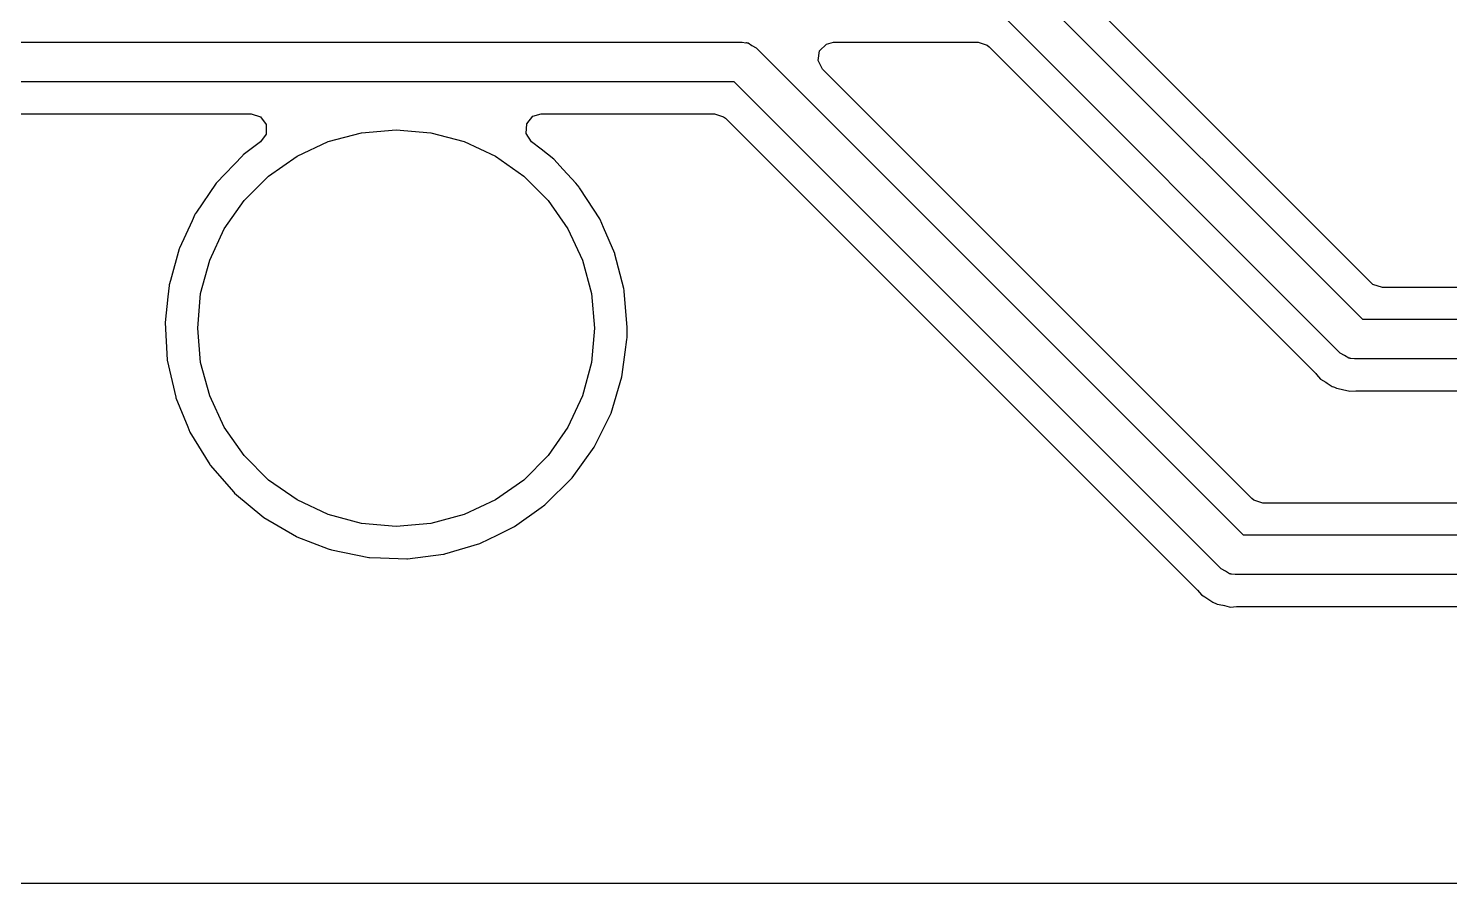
# Model space of a CAD drawing. Extents: x -27 to 355, y -108 to 35.
# Drawn here: x 321.99 to 330.94, y 12.63 to 18.01 of the extents above; entities that cross this region are included whole.
import ezdxf

# ---------------------------------------------------------------- set-up
doc = ezdxf.new("R2010")
doc.units = 0
doc.layers.add('BLACK', color=7, linetype='CONTINUOUS')

msp = doc.modelspace()

# ---------------------------------------------------------------- linework, layer by layer
at = {"layer": 'BLACK', "linetype": 'CONTINUOUS'}
for p, q in [((330.45, 16.4107), (328.392, 18.468)), ((328.237, 18.3393), (330.396, 16.1812)), ((330.255, 15.9678), (328.097, 18.126)), ((321.89, 17.9264), (326.488, 17.9264)), ((326.488, 17.9264), (326.51, 17.9232)), ((326.51, 17.9232), (326.515, 17.9236)), ((326.515, 17.9236), (326.517, 17.9222)), ((326.517, 17.9222), (326.524, 17.9213)), ((326.524, 17.9213), (326.549, 17.9046)), ((326.975, 17.8714), (327.018, 17.9147)), ((327.018, 17.9147), (327.063, 17.9255)), ((327.063, 17.9255), (327.973, 17.9255)), ((327.973, 17.9255), (328.031, 17.9066)), ((328.031, 17.9066), (328.043, 17.8965)), ((326.549, 17.9046), (326.576, 17.8898)), ((326.576, 17.8898), (329.644, 14.822)), ((326.966, 17.811), (326.975, 17.8714)), ((328.043, 17.8965), (329.078, 16.8614)), ((326.993, 17.7565), (326.966, 17.811)), ((329.698, 15.0515), (326.993, 17.7565)), ((326.436, 17.6764), (321.839, 17.6764)), ((329.504, 14.6086), (326.436, 17.6764)), ((321.857, 17.4759), (323.394, 17.4759)), ((323.394, 17.4759), (323.452, 17.457)), ((325.13, 17.4113), (325.168, 17.4593)), ((325.168, 17.4593), (325.222, 17.4759)), ((325.222, 17.4759), (326.312, 17.4759)), ((326.312, 17.4759), (326.37, 17.457)), ((323.452, 17.457), (323.488, 17.4075)), ((323.488, 17.4075), (323.488, 17.3463)), ((324.09, 17.356), (324.308, 17.375)), ((324.308, 17.375), (324.525, 17.356)), ((325.127, 17.3502), (325.13, 17.4113)), ((326.37, 17.457), (326.382, 17.4469)), ((326.382, 17.4469), (329.349, 14.4799)), ((323.454, 17.2978), (323.344, 17.2158)), ((323.488, 17.3463), (323.454, 17.2978)), ((323.683, 17.2075), (323.88, 17.2996)), ((323.88, 17.2996), (324.09, 17.356)), ((324.525, 17.356), (324.735, 17.2996)), ((324.735, 17.2996), (324.933, 17.2075)), ((325.161, 17.2992), (325.127, 17.3502)), ((325.221, 17.2523), (325.161, 17.2992)), ((323.341, 17.2134), (323.176, 17.041)), ((323.344, 17.2158), (323.341, 17.2134)), ((323.344, 17.2158), (323.344, 17.2158)), ((323.504, 17.0826), (323.683, 17.2075)), ((324.933, 17.2075), (325.111, 17.0826)), ((325.3, 17.1895), (325.221, 17.2523)), ((325.359, 17.1251), (325.3, 17.1895)), ((325.439, 17.0374), (325.359, 17.1251)), ((323.174, 17.0376), (323.046, 16.8501)), ((323.176, 17.041), (323.174, 17.0376)), ((323.174, 17.0376), (323.174, 17.0376)), ((323.35, 16.9285), (323.504, 17.0826)), ((325.111, 17.0826), (325.265, 16.9285)), ((325.461, 17.013), (325.439, 17.0374)), ((325.463, 17.0096), (325.461, 17.013)), ((323.225, 16.75), (323.35, 16.9285)), ((325.265, 16.9285), (325.39, 16.75)), ((325.511, 16.9352), (325.463, 17.0096)), ((325.463, 17.0096), (325.463, 17.0096)), ((325.59, 16.8128), (325.511, 16.9352)), ((323.04, 16.8402), (323.022, 16.8)), ((323.042, 16.8439), (323.04, 16.8402)), ((323.04, 16.8402), (323.04, 16.8402)), ((323.046, 16.8501), (323.042, 16.8439)), ((329.078, 16.8614), (330.101, 15.8391)), ((323.022, 16.8), (322.942, 16.6276)), ((323.133, 16.5525), (323.225, 16.75)), ((325.39, 16.75), (325.482, 16.5525)), ((325.592, 16.8091), (325.59, 16.8128)), ((325.613, 16.7597), (325.592, 16.8091)), ((325.592, 16.8091), (325.592, 16.8091)), ((325.685, 16.594), (325.613, 16.7597)), ((322.94, 16.6237), (322.885, 16.4244)), ((322.942, 16.6276), (322.94, 16.6237)), ((325.686, 16.5901), (325.685, 16.594)), ((325.741, 16.3736), (325.686, 16.5901)), ((323.076, 16.3421), (323.133, 16.5525)), ((325.482, 16.5525), (325.539, 16.3421)), ((322.877, 16.3937), (322.87, 16.3223)), ((322.878, 16.3977), (322.877, 16.3937)), ((322.877, 16.3937), (322.877, 16.3937)), ((322.885, 16.4244), (322.878, 16.3977)), ((330.461, 16.4006), (330.45, 16.4107)), ((330.52, 16.3817), (330.461, 16.4006)), ((322.87, 16.3223), (322.852, 16.1606)), ((323.058, 16.125), (323.076, 16.3421)), ((325.539, 16.3421), (325.558, 16.125)), ((325.743, 16.3627), (325.741, 16.3736)), ((325.744, 16.3587), (325.743, 16.3627)), ((325.763, 16.1278), (325.744, 16.3587)), ((325.744, 16.3587), (325.744, 16.3587)), ((332.549, 16.3817), (330.52, 16.3817)), ((322.852, 16.1606), (322.866, 15.9224)), ((323.076, 15.9079), (323.058, 16.125)), ((325.558, 16.125), (325.539, 15.9079)), ((325.762, 16.0941), (325.763, 16.125)), ((325.763, 16.125), (325.763, 16.1278)), ((330.396, 16.1812), (338.004, 16.1812)), ((325.751, 15.9736), (325.761, 16.0539)), ((325.761, 16.0539), (325.762, 16.0654)), ((325.762, 16.0654), (325.762, 16.0941)), ((325.732, 15.8332), (325.751, 15.9736)), ((330.282, 15.953), (330.255, 15.9678)), ((330.308, 15.9363), (330.282, 15.953)), ((330.315, 15.9354), (330.308, 15.9363)), ((322.866, 15.9224), (322.919, 15.6898)), ((323.133, 15.6975), (323.076, 15.9079)), ((325.539, 15.9079), (325.482, 15.6975)), ((330.317, 15.9341), (330.315, 15.9354)), ((330.322, 15.9344), (330.317, 15.9341)), ((330.344, 15.9312), (330.322, 15.9344)), ((338.056, 15.9312), (330.344, 15.9312)), ((325.661, 15.5892), (325.73, 15.8174)), ((325.73, 15.8174), (325.732, 15.8332)), ((330.101, 15.8391), (330.106, 15.8328)), ((330.106, 15.8328), (330.131, 15.803)), ((330.131, 15.803), (330.165, 15.7836)), ((330.165, 15.7836), (330.172, 15.7789)), ((330.172, 15.7789), (330.204, 15.7566)), ((330.204, 15.7566), (330.212, 15.7544)), ((322.919, 15.6898), (322.92, 15.686)), ((322.92, 15.686), (322.92, 15.686)), ((322.92, 15.686), (322.995, 15.5028)), ((323.225, 15.5), (323.133, 15.6975)), ((325.482, 15.6975), (325.39, 15.5)), ((330.212, 15.7544), (330.218, 15.7519)), ((330.218, 15.7519), (330.223, 15.7499)), ((330.223, 15.7499), (330.231, 15.7456)), ((330.231, 15.7456), (330.261, 15.7402)), ((330.261, 15.7402), (330.269, 15.7389)), ((330.269, 15.7389), (330.277, 15.737)), ((330.277, 15.737), (330.307, 15.7292)), ((330.307, 15.7292), (330.307, 15.7292)), ((330.307, 15.7292), (330.315, 15.7269)), ((330.315, 15.7269), (330.354, 15.7303)), ((330.354, 15.7303), (330.362, 15.7307)), ((330.362, 15.7307), (337.831, 15.7307)), ((325.617, 15.5003), (325.659, 15.5856)), ((325.659, 15.5856), (325.661, 15.5892)), ((325.659, 15.5856), (325.659, 15.5856)), ((322.995, 15.5028), (323.008, 15.4688)), ((323.35, 15.3215), (323.225, 15.5)), ((325.39, 15.5), (325.265, 15.3215)), ((325.555, 15.3754), (325.617, 15.5003)), ((323.008, 15.4688), (323.133, 15.2654)), ((323.504, 15.1674), (323.35, 15.3215)), ((325.265, 15.3215), (325.111, 15.1674)), ((325.416, 15.1817), (325.555, 15.3754)), ((323.133, 15.2654), (323.136, 15.2623)), ((323.136, 15.2623), (323.136, 15.2623)), ((323.136, 15.2623), (323.284, 15.0912)), ((323.683, 15.0425), (323.504, 15.1674)), ((325.111, 15.1674), (324.933, 15.0425)), ((325.247, 15.0133), (325.416, 15.1817)), ((323.284, 15.0912), (323.289, 15.0851)), ((323.289, 15.0851), (323.473, 14.9327)), ((323.88, 14.9504), (323.683, 15.0425)), ((324.933, 15.0425), (324.735, 14.9504)), ((329.71, 15.0414), (329.698, 15.0515)), ((329.768, 15.0225), (329.71, 15.0414)), ((325.053, 14.8748), (325.222, 14.9956)), ((325.222, 14.9956), (325.244, 15.011)), ((325.244, 15.011), (325.247, 15.0133)), ((325.244, 15.011), (325.244, 15.011)), ((333.26, 15.0225), (329.768, 15.0225)), ((323.473, 14.9327), (323.679, 14.8124)), ((324.09, 14.894), (323.88, 14.9504)), ((324.308, 14.875), (324.09, 14.894)), ((324.525, 14.894), (324.308, 14.875)), ((324.735, 14.9504), (324.525, 14.894)), ((324.943, 14.8211), (325.049, 14.873)), ((325.049, 14.873), (325.053, 14.8748)), ((325.049, 14.873), (325.049, 14.873)), ((323.679, 14.8124), (323.682, 14.811)), ((323.682, 14.811), (323.88, 14.7354)), ((324.839, 14.7699), (324.943, 14.8211)), ((329.644, 14.822), (333.56, 14.822)), ((323.88, 14.7354), (323.901, 14.7273)), ((323.901, 14.7273), (324.135, 14.6798)), ((324.378, 14.6715), (324.606, 14.7008)), ((324.606, 14.7008), (324.61, 14.7013)), ((324.606, 14.7008), (324.606, 14.7008)), ((324.61, 14.7013), (324.614, 14.7025)), ((324.614, 14.7025), (324.835, 14.7687)), ((324.614, 14.7025), (324.614, 14.7025)), ((324.835, 14.7687), (324.839, 14.7699)), ((324.835, 14.7687), (324.835, 14.7687)), ((324.135, 14.6798), (324.139, 14.6796)), ((324.139, 14.6796), (324.139, 14.6796)), ((324.139, 14.6796), (324.209, 14.6771)), ((324.209, 14.6771), (324.374, 14.671)), ((324.374, 14.671), (324.378, 14.6715)), ((324.378, 14.6715), (324.378, 14.6715)), ((329.531, 14.5938), (329.504, 14.6086)), ((329.557, 14.5771), (329.531, 14.5938)), ((329.563, 14.5762), (329.557, 14.5771)), ((329.566, 14.5749), (329.563, 14.5762)), ((329.57, 14.5752), (329.566, 14.5749)), ((329.592, 14.572), (329.57, 14.5752)), ((333.56, 14.572), (329.592, 14.572)), ((329.349, 14.4799), (329.355, 14.4736)), ((329.355, 14.4736), (329.38, 14.4438)), ((329.38, 14.4438), (329.402, 14.4312)), ((329.402, 14.4312), (329.414, 14.4244)), ((329.414, 14.4244), (329.421, 14.4197)), ((329.421, 14.4197), (329.453, 14.3974)), ((329.453, 14.3974), (329.461, 14.3952)), ((329.461, 14.3952), (329.466, 14.3927)), ((329.466, 14.3927), (329.472, 14.3907)), ((329.472, 14.3907), (329.479, 14.3864)), ((329.479, 14.3864), (329.515, 14.3802)), ((329.515, 14.3802), (329.518, 14.3797)), ((329.518, 14.3797), (329.526, 14.3778)), ((329.526, 14.3778), (329.555, 14.37)), ((329.555, 14.37), (329.555, 14.37)), ((329.555, 14.37), (329.564, 14.3677)), ((329.564, 14.3677), (329.602, 14.3711)), ((329.602, 14.3711), (329.611, 14.3715)), ((329.611, 14.3715), (333.26, 14.3715)), ((345.626, 12.6255), (320.489, 12.6255))]:
    msp.add_line(p, q, dxfattribs=at)

doc.saveas('drawing.dxf')
